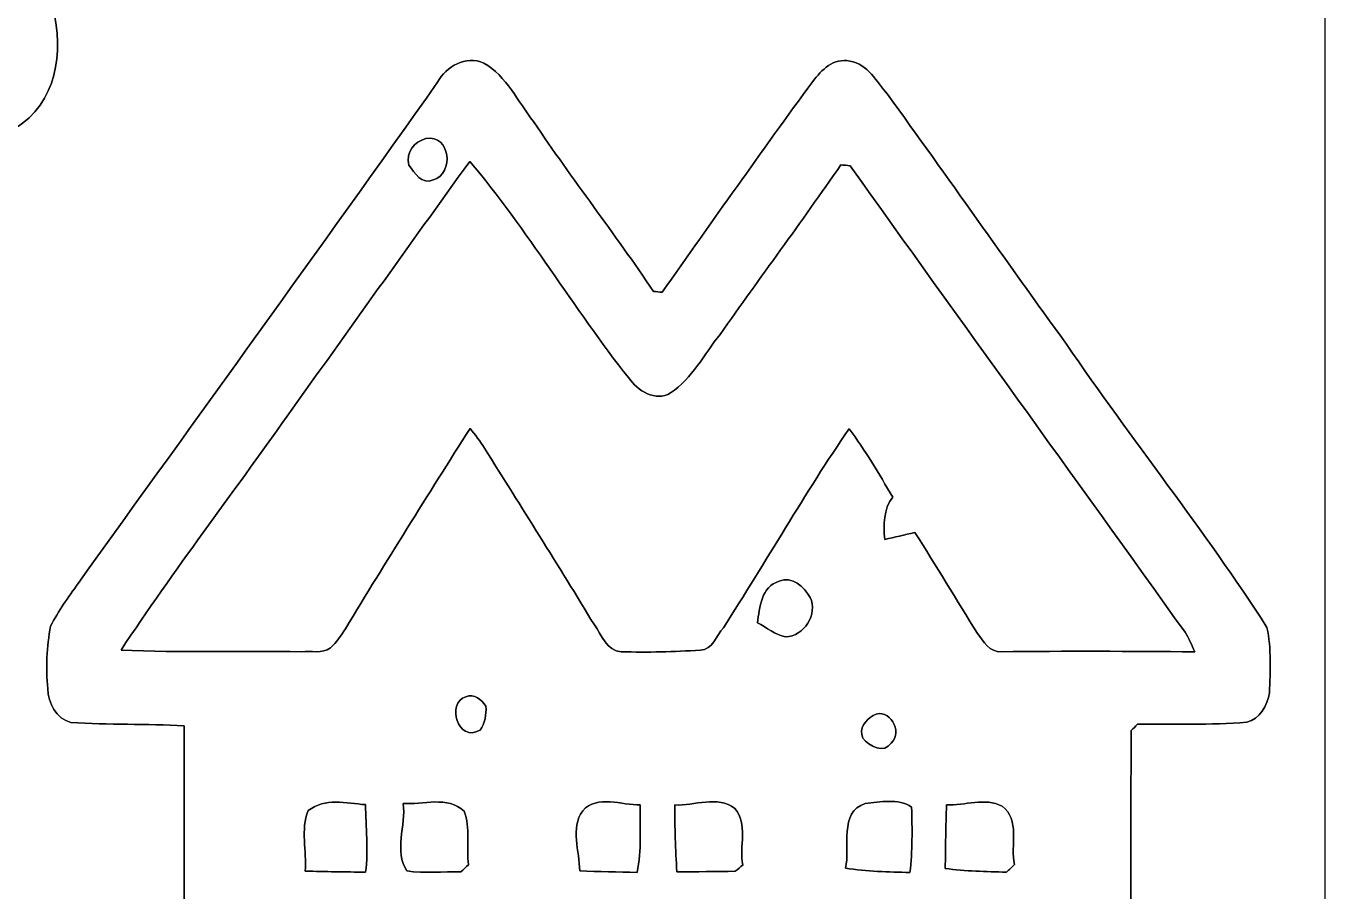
# Model space of a CAD drawing. Header units: centimetres. Extents: x -16.8 to 16.8, y -16.7 to 16.7.
# Drawn here: x 1.91 to 16.77, y -5.46 to 4.43 of the extents above; entities that cross this region are included whole.
import ezdxf

# ---------------------------------------------------------------- set-up
doc = ezdxf.new("R2010")
doc.units = ezdxf.units.CM
doc.header["$MEASUREMENT"] = 0
doc.layers.add('Layer 1', color=7, linetype='Continuous')

msp = doc.modelspace()

# ---------------------------------------------------------------- linework, layer by layer
at = {"layer": 'Layer 1', "color": 7}
for points, knots in [([(-16.77458, 16.66875), (-16.77458, 16.66875), (16.77458, 16.66875), (16.77458, 16.66875), (16.77458, 16.66875), (16.77458, 16.66875), (16.77458, -16.66875), (16.77458, -16.66875), (16.77458, -16.66875), (16.77458, -16.66875), (-16.77458, -16.66875), (-16.77458, -16.66875), (-16.77458, -16.66875), (-16.77458, -16.66875), (-16.77458, 16.66875), (-16.77458, 16.66875), (-16.77458, 16.66875), (-16.77458, 16.66875), (-16.77458, 16.66875), (-16.77458, 16.66875)], [0, 0, 0, 0, 0.16666667, 0.16666667, 0.16666667, 0.16666667, 0.33333333, 0.33333333, 0.33333333, 0.33333333, 0.5, 0.5, 0.5, 0.5, 0.66666667, 0.66666667, 0.66666667, 0.66666667, 1, 1, 1, 1]), ([(-11.81276, 12.37686), (-12.16907, 12.31724), (-12.47775, 12.03572), (-12.56348, 11.68294), (-12.56348, 11.68294), (-12.66261, 11.25714), (-12.54936, 10.81934), (-12.57335, 10.3886), (-12.57335, 10.3886), (-12.63403, 10.29088), (-12.47669, 10.04217), (-12.64214, 10.00654), (-12.64214, 10.00654), (-12.8203, 9.96668), (-13.0048, 9.96386), (-13.18366, 9.92822), (-13.18366, 9.92822), (-13.39286, 9.69469), (-13.52762, 9.40788), (-13.69519, 9.14506), (-13.69519, 9.14506), (-14.55808, 7.7343), (-15.40933, 6.31578), (-16.25459, 4.89409), (-16.25459, 4.89409), (-16.41193, 4.63762), (-16.35972, 4.32223), (-16.34384, 4.03931), (-16.34384, 4.03931), (-16.35019, 3.72921), (-16.1477, 3.45722), (-15.90816, 3.28119), (-15.90816, 3.28119), (-15.62276, 3.1115), (-15.27951, 3.13055), (-14.96131, 3.10762), (-14.96131, 3.10762), (-14.93203, 2.80776), (-14.94296, 2.50578), (-14.93908, 2.20486), (-14.93908, 2.20486), (-14.94402, -1.90853), (-14.93449, -6.02192), (-14.94367, -10.13495), (-14.94367, -10.13495), (-15.1705, -10.25807), (-15.43403, -10.44893), (-15.3984, -10.74208), (-15.3984, -10.74208), (-15.43509, -11.12449), (-15.04456, -11.37849), (-14.69425, -11.33898), (-14.69425, -11.33898), (-9.69645, -11.3478), (-4.69794, -11.33546), (0.30021, -11.34498), (0.30021, -11.34498), (0.54469, -11.33228), (0.80327, -11.36121), (1.03576, -11.26737), (1.03576, -11.26737), (1.33562, -11.09945), (1.40899, -10.66553), (1.21356, -10.39354), (1.21356, -10.39354), (1.12324, -10.26195), (0.96732, -10.20516), (0.83114, -10.13531), (0.83114, -10.13531), (0.82479, -5.73123), (0.83361, -1.3275), (0.82656, 3.07657), (0.82656, 3.07657), (1.20368, 3.16018), (1.64112, 3.09033), (1.94345, 3.38349), (1.94345, 3.38349), (2.33045, 3.74086), (2.32798, 4.35116), (2.1657, 4.81436), (2.1657, 4.81436), (1.70356, 5.57989), (1.13347, 6.2738), (0.62089, 7.00546), (0.62089, 7.00546), (-0.13264, 7.98865), (-0.85019, 8.99901), (-1.60761, 9.97902), (-1.60761, 9.97902), (-2.36961, 9.97162), (-3.13161, 9.96068), (-3.89361, 9.9628), (-3.89361, 9.9628), (-3.96981, 10.34838), (-3.85022, 10.78159), (-4.07776, 11.12626), (-4.07776, 11.12626), (-4.26932, 11.39472), (-4.63903, 11.51114), (-4.95053, 11.40566), (-4.95053, 11.40566), (-5.13221, 11.34498), (-5.25145, 11.18799), (-5.38163, 11.05711), (-5.38163, 11.05711), (-5.56754, 11.22504), (-5.75028, 11.42294), (-6.01839, 11.44552), (-6.01839, 11.44552), (-6.32389, 11.48821), (-6.57296, 11.27901), (-6.78039, 11.08569), (-6.78039, 11.08569), (-6.87105, 11.17812), (-6.9596, 11.27407), (-7.06402, 11.35098), (-7.06402, 11.35098), (-7.43761, 11.56935), (-7.97137, 11.39543), (-8.13858, 10.99502), (-8.13858, 10.99502), (-8.26347, 10.68493), (-8.17915, 10.33709), (-8.20349, 10.01289), (-8.20349, 10.01289), (-8.66528, 9.91447), (-9.14576, 9.97232), (-9.61284, 9.99702), (-9.61284, 9.99702), (-9.61743, 10.51101), (-9.59026, 11.02677), (-9.6326, 11.53971), (-9.6326, 11.53971), (-9.67211, 11.94541), (-9.9949, 12.32076), (-10.40377, 12.38179), (-10.40377, 12.38179), (-10.87226, 12.41848), (-11.34498, 12.41919), (-11.81276, 12.37686), (-11.81276, 12.37686), (-11.81276, 12.37686), (-11.81276, 12.37686), (-11.81276, 12.37686)], [0, 0, 0, 0, 0.02702703, 0.02702703, 0.02702703, 0.02702703, 0.05405405, 0.05405405, 0.05405405, 0.05405405, 0.08108108, 0.08108108, 0.08108108, 0.08108108, 0.10810811, 0.10810811, 0.10810811, 0.10810811, 0.13513514, 0.13513514, 0.13513514, 0.13513514, 0.16216216, 0.16216216, 0.16216216, 0.16216216, 0.18918919, 0.18918919, 0.18918919, 0.18918919, 0.21621622, 0.21621622, 0.21621622, 0.21621622, 0.24324324, 0.24324324, 0.24324324, 0.24324324, 0.27027027, 0.27027027, 0.27027027, 0.27027027, 0.2972973, 0.2972973, 0.2972973, 0.2972973, 0.32432432, 0.32432432, 0.32432432, 0.32432432, 0.35135135, 0.35135135, 0.35135135, 0.35135135, 0.37837838, 0.37837838, 0.37837838, 0.37837838, 0.40540541, 0.40540541, 0.40540541, 0.40540541, 0.43243243, 0.43243243, 0.43243243, 0.43243243, 0.45945946, 0.45945946, 0.45945946, 0.45945946, 0.48648649, 0.48648649, 0.48648649, 0.48648649, 0.51351351, 0.51351351, 0.51351351, 0.51351351, 0.54054054, 0.54054054, 0.54054054, 0.54054054, 0.56756757, 0.56756757, 0.56756757, 0.56756757, 0.59459459, 0.59459459, 0.59459459, 0.59459459, 0.62162162, 0.62162162, 0.62162162, 0.62162162, 0.64864865, 0.64864865, 0.64864865, 0.64864865, 0.67567568, 0.67567568, 0.67567568, 0.67567568, 0.7027027, 0.7027027, 0.7027027, 0.7027027, 0.72972973, 0.72972973, 0.72972973, 0.72972973, 0.75675676, 0.75675676, 0.75675676, 0.75675676, 0.78378378, 0.78378378, 0.78378378, 0.78378378, 0.81081081, 0.81081081, 0.81081081, 0.81081081, 0.83783784, 0.83783784, 0.83783784, 0.83783784, 0.86486486, 0.86486486, 0.86486486, 0.86486486, 0.89189189, 0.89189189, 0.89189189, 0.89189189, 0.91891892, 0.91891892, 0.91891892, 0.91891892, 0.94594595, 0.94594595, 0.94594595, 0.94594595, 1, 1, 1, 1]), ([(6.61776, 3.7906), (5.26027, 1.87008), (3.87632, -0.0314), (2.50507, -1.94169), (2.50507, -1.94169), (2.39254, -2.09903), (2.27824, -2.25601), (2.19075, -2.42923), (2.19075, -2.42923), (2.14701, -2.66418), (2.1336, -2.90759), (2.15794, -3.14572), (2.15794, -3.14572), (2.16147, -3.30623), (2.25601, -3.49074), (2.42182, -3.53166), (2.42182, -3.53166), (2.85397, -3.56094), (3.28789, -3.54295), (3.72075, -3.57082), (3.72075, -3.57082), (3.71651, -6.15915), (3.73451, -8.74818), (3.71299, -11.33651), (3.71299, -11.33651), (3.51755, -11.47057), (3.23709, -11.42153), (3.0547, -11.59087), (3.0547, -11.59087), (2.57104, -11.95458), (2.65359, -12.80195), (3.19123, -13.07218), (3.19123, -13.07218), (3.41348, -13.20906), (3.68512, -13.16249), (3.93312, -13.17943), (3.93312, -13.17943), (7.40234, -13.17413), (10.87155, -13.17449), (14.34077, -13.17943), (14.34077, -13.17943), (14.62264, -13.16708), (14.93767, -13.20976), (15.17897, -13.02667), (15.17897, -13.02667), (15.67039, -12.70459), (15.68626, -11.87979), (15.18461, -11.55806), (15.18461, -11.55806), (15.00858, -11.42859), (14.78597, -11.40566), (14.57819, -11.3732), (14.57819, -11.3732), (14.56725, -10.96292), (14.54538, -10.55264), (14.55102, -10.14236), (14.55102, -10.14236), (14.55632, -7.9696), (14.54503, -5.79684), (14.55702, -3.62444), (14.55702, -3.62444), (14.58066, -3.59904), (14.60465, -3.57399), (14.62899, -3.5493), (14.62899, -3.5493), (15.04527, -3.54436), (15.46331, -3.56447), (15.87923, -3.52707), (15.87923, -3.52707), (16.02493, -3.49109), (16.11947, -3.33587), (16.13888, -3.19299), (16.13888, -3.19299), (16.14876, -2.94393), (16.16216, -2.68711), (16.10995, -2.44299), (16.10995, -2.44299), (15.39381, -1.32997), (14.56161, -0.29598), (13.81478, 0.79657), (13.81478, 0.79657), (13.12545, 1.74378), (12.45729, 2.70651), (11.76726, 3.65301), (11.76726, 3.65301), (11.64731, 3.79589), (11.53936, 4.0005), (11.33792, 4.03366), (11.33792, 4.03366), (11.15131, 4.07247), (11.01231, 3.93171), (10.91177, 3.79977), (10.91177, 3.79977), (10.32722, 3.0039), (9.7603, 2.19569), (9.19057, 1.38924), (9.19057, 1.38924), (9.16517, 1.39171), (9.11472, 1.39629), (9.08967, 1.39841), (9.08967, 1.39841), (8.64729, 2.05705), (8.15904, 2.68323), (7.71596, 3.34151), (7.71596, 3.34151), (7.5378, 3.57117), (7.40974, 3.86115), (7.14834, 4.01038), (7.14834, 4.01038), (6.94231, 4.10104), (6.71583, 3.97475), (6.61776, 3.7906)], [0, 0, 0, 0, 0.03448276, 0.03448276, 0.03448276, 0.03448276, 0.06896552, 0.06896552, 0.06896552, 0.06896552, 0.10344828, 0.10344828, 0.10344828, 0.10344828, 0.13793103, 0.13793103, 0.13793103, 0.13793103, 0.17241379, 0.17241379, 0.17241379, 0.17241379, 0.20689655, 0.20689655, 0.20689655, 0.20689655, 0.24137931, 0.24137931, 0.24137931, 0.24137931, 0.27586207, 0.27586207, 0.27586207, 0.27586207, 0.31034483, 0.31034483, 0.31034483, 0.31034483, 0.34482759, 0.34482759, 0.34482759, 0.34482759, 0.37931034, 0.37931034, 0.37931034, 0.37931034, 0.4137931, 0.4137931, 0.4137931, 0.4137931, 0.44827586, 0.44827586, 0.44827586, 0.44827586, 0.48275862, 0.48275862, 0.48275862, 0.48275862, 0.51724138, 0.51724138, 0.51724138, 0.51724138, 0.55172414, 0.55172414, 0.55172414, 0.55172414, 0.5862069, 0.5862069, 0.5862069, 0.5862069, 0.62068966, 0.62068966, 0.62068966, 0.62068966, 0.65517241, 0.65517241, 0.65517241, 0.65517241, 0.68965517, 0.68965517, 0.68965517, 0.68965517, 0.72413793, 0.72413793, 0.72413793, 0.72413793, 0.75862069, 0.75862069, 0.75862069, 0.75862069, 0.79310345, 0.79310345, 0.79310345, 0.79310345, 0.82758621, 0.82758621, 0.82758621, 0.82758621, 0.86206897, 0.86206897, 0.86206897, 0.86206897, 0.89655172, 0.89655172, 0.89655172, 0.89655172, 0.93103448, 0.93103448, 0.93103448, 0.93103448, 1, 1, 1, 1]), ([(6.48547, 3.14607), (6.76592, 3.20358), (6.81426, 2.7432), (6.56837, 2.67406), (6.56837, 2.67406), (6.43749, 2.61303), (6.35706, 2.75519), (6.29144, 2.84409), (6.29144, 2.84409), (6.25369, 2.98768), (6.35317, 3.11679), (6.48547, 3.14607)], [0, 0, 0, 0, 0.25, 0.25, 0.25, 0.25, 0.5, 0.5, 0.5, 0.5, 1, 1, 1, 1]), ([(6.98747, 2.88643), (7.64752, 2.10185), (8.16998, 1.21214), (8.80604, 0.40887), (8.80604, 0.40887), (8.90658, 0.26635), (9.11472, 0.12982), (9.28582, 0.23813), (9.28582, 0.23813), (9.53276, 0.40499), (9.6707, 0.68051), (9.85202, 0.90805), (9.85202, 0.90805), (10.30922, 1.55575), (10.78265, 2.19181), (11.23209, 2.8448), (11.23209, 2.8448), (11.25926, 2.84304), (11.31288, 2.83916), (11.33969, 2.83704), (11.33969, 2.83704), (12.61039, 1.05304), (13.90015, -0.7172), (15.17332, -2.49943), (15.17332, -2.49943), (15.21848, -2.56893), (15.25058, -2.64619), (15.28304, -2.72274), (15.28304, -2.72274), (14.54467, -2.71709), (13.80596, -2.71286), (13.06759, -2.72239), (13.06759, -2.72239), (12.93671, -2.73015), (12.86651, -2.6035), (12.79807, -2.51284), (12.79807, -2.51284), (12.55571, -2.12937), (12.32676, -1.73743), (12.07876, -1.35714), (12.07876, -1.35714), (11.96587, -1.38606), (11.84769, -1.41182), (11.73551, -1.43863), (11.73551, -1.43863), (11.71998, -1.27), (11.72034, -1.09502), (11.82687, -0.95356), (11.82687, -0.95356), (11.66989, -0.68721), (11.51467, -0.41839), (11.32805, -0.1711), (11.32805, -0.1711), (10.82005, -0.91193), (10.37661, -1.69404), (9.88977, -2.44828), (9.88977, -2.44828), (9.81004, -2.53541), (9.76736, -2.70193), (9.62589, -2.70369), (9.62589, -2.70369), (9.32462, -2.72274), (9.02194, -2.73121), (8.72067, -2.72168), (8.72067, -2.72168), (8.55486, -2.71357), (8.49665, -2.52624), (8.41304, -2.41582), (8.41304, -2.41582), (8.00312, -1.73602), (7.5759, -1.06715), (7.15645, -0.39335), (7.15645, -0.39335), (7.10565, -0.31503), (7.04956, -0.24024), (6.991, -0.16792), (6.991, -0.16792), (6.50946, -0.92745), (6.03074, -1.6891), (5.56401, -2.45816), (5.56401, -2.45816), (5.51427, -2.53612), (5.46241, -2.61514), (5.39256, -2.67653), (5.39256, -2.67653), (5.30154, -2.75202), (5.16502, -2.70545), (5.06271, -2.72239), (5.06271, -2.72239), (4.37374, -2.70757), (3.68406, -2.73579), (2.99614, -2.70228), (2.99614, -2.70228), (3.60151, -1.79141), (4.26544, -0.9204), (4.89761, -0.02822), (4.89761, -0.02822), (5.59223, 0.94509), (6.28791, 1.91699), (6.98747, 2.88643)], [0, 0, 0, 0, 0.03846154, 0.03846154, 0.03846154, 0.03846154, 0.07692308, 0.07692308, 0.07692308, 0.07692308, 0.11538462, 0.11538462, 0.11538462, 0.11538462, 0.15384615, 0.15384615, 0.15384615, 0.15384615, 0.19230769, 0.19230769, 0.19230769, 0.19230769, 0.23076923, 0.23076923, 0.23076923, 0.23076923, 0.26923077, 0.26923077, 0.26923077, 0.26923077, 0.30769231, 0.30769231, 0.30769231, 0.30769231, 0.34615385, 0.34615385, 0.34615385, 0.34615385, 0.38461538, 0.38461538, 0.38461538, 0.38461538, 0.42307692, 0.42307692, 0.42307692, 0.42307692, 0.46153846, 0.46153846, 0.46153846, 0.46153846, 0.5, 0.5, 0.5, 0.5, 0.53846154, 0.53846154, 0.53846154, 0.53846154, 0.57692308, 0.57692308, 0.57692308, 0.57692308, 0.61538462, 0.61538462, 0.61538462, 0.61538462, 0.65384615, 0.65384615, 0.65384615, 0.65384615, 0.69230769, 0.69230769, 0.69230769, 0.69230769, 0.73076923, 0.73076923, 0.73076923, 0.73076923, 0.76923077, 0.76923077, 0.76923077, 0.76923077, 0.80769231, 0.80769231, 0.80769231, 0.80769231, 0.84615385, 0.84615385, 0.84615385, 0.84615385, 0.88461538, 0.88461538, 0.88461538, 0.88461538, 0.92307692, 0.92307692, 0.92307692, 0.92307692, 1, 1, 1, 1]), ([(10.5283, -1.91629), (10.67611, -1.84926), (10.8144, -1.98014), (10.88214, -2.10114), (10.88214, -2.10114), (10.97633, -2.29094), (10.80982, -2.54706), (10.60203, -2.5527), (10.60203, -2.5527), (10.48244, -2.52836), (10.38542, -2.44299), (10.27818, -2.39113), (10.27818, -2.39113), (10.30852, -2.22074), (10.32157, -1.97026), (10.5283, -1.91629)], [0, 0, 0, 0, 0.2, 0.2, 0.2, 0.2, 0.4, 0.4, 0.4, 0.4, 0.6, 0.6, 0.6, 0.6, 1, 1, 1, 1]), ([(6.94302, -3.23674), (7.03686, -3.19723), (7.12329, -3.27272), (7.17268, -3.34574), (7.17268, -3.34574), (7.17867, -3.43923), (7.16139, -3.54118), (7.1053, -3.61879), (7.1053, -3.61879), (6.84601, -3.76626), (6.71759, -3.30659), (6.94302, -3.23674)], [0, 0, 0, 0, 0.25, 0.25, 0.25, 0.25, 0.5, 0.5, 0.5, 0.5, 1, 1, 1, 1]), ([(11.6018, -3.45052), (11.79195, -3.35033), (11.94894, -3.63855), (11.811, -3.76696), (11.811, -3.76696), (11.72986, -3.88973), (11.55771, -3.80259), (11.48644, -3.71193), (11.48644, -3.71193), (11.43776, -3.59657), (11.51714, -3.50414), (11.6018, -3.45052)], [0, 0, 0, 0, 0.25, 0.25, 0.25, 0.25, 0.5, 0.5, 0.5, 0.5, 1, 1, 1, 1]), ([(5.13927, -4.53954), (5.33012, -4.3875), (5.57389, -4.45488), (5.79367, -4.47075), (5.79367, -4.47075), (5.79684, -4.72757), (5.8293, -4.98722), (5.79579, -5.24369), (5.79579, -5.24369), (5.56436, -5.2391), (5.334, -5.2384), (5.10364, -5.23028), (5.10364, -5.23028), (5.12233, -5.00345), (5.0479, -4.75509), (5.13927, -4.53954)], [0, 0, 0, 0, 0.2, 0.2, 0.2, 0.2, 0.4, 0.4, 0.4, 0.4, 0.6, 0.6, 0.6, 0.6, 1, 1, 1, 1]), ([(6.22653, -4.45699), (6.44666, -4.47322), (6.73735, -4.36739), (6.9215, -4.54378), (6.9215, -4.54378), (6.99735, -4.73639), (6.94725, -4.95759), (6.9723, -5.15973), (6.9723, -5.15973), (6.94302, -5.18619), (6.91444, -5.21264), (6.88587, -5.23946), (6.88587, -5.23946), (6.67985, -5.23381), (6.47206, -5.2578), (6.26816, -5.22923), (6.26816, -5.22923), (6.11576, -5.00768), (6.25934, -4.70535), (6.22653, -4.45699)], [0, 0, 0, 0, 0.16666667, 0.16666667, 0.16666667, 0.16666667, 0.33333333, 0.33333333, 0.33333333, 0.33333333, 0.5, 0.5, 0.5, 0.5, 0.66666667, 0.66666667, 0.66666667, 0.66666667, 1, 1, 1, 1]), ([(8.27969, -4.5399), (8.44691, -4.35575), (8.73054, -4.47957), (8.93798, -4.47111), (8.93798, -4.47111), (8.93163, -4.72863), (8.95597, -4.99181), (8.90199, -5.24616), (8.90199, -5.24616), (8.68292, -5.24051), (8.4649, -5.23699), (8.24689, -5.22923), (8.24689, -5.22923), (8.2423, -5.00486), (8.13541, -4.74098), (8.27969, -4.5399)], [0, 0, 0, 0, 0.2, 0.2, 0.2, 0.2, 0.4, 0.4, 0.4, 0.4, 0.6, 0.6, 0.6, 0.6, 1, 1, 1, 1]), ([(9.33556, -4.47428), (9.55357, -4.48698), (9.82662, -4.35928), (10.02101, -4.51414), (10.02101, -4.51414), (10.17482, -4.68559), (10.06792, -4.95476), (10.11273, -5.16114), (10.11273, -5.16114), (10.08345, -5.18478), (10.05487, -5.20876), (10.0263, -5.23275), (10.0263, -5.23275), (9.80264, -5.23522), (9.58039, -5.2384), (9.35743, -5.2391), (9.35743, -5.2391), (9.34191, -4.98404), (9.33132, -4.72934), (9.33556, -4.47428)], [0, 0, 0, 0, 0.16666667, 0.16666667, 0.16666667, 0.16666667, 0.33333333, 0.33333333, 0.33333333, 0.33333333, 0.5, 0.5, 0.5, 0.5, 0.66666667, 0.66666667, 0.66666667, 0.66666667, 1, 1, 1, 1]), ([(11.5129, -4.45735), (11.68118, -4.44394), (11.89249, -4.39103), (12.04277, -4.50109), (12.04277, -4.50109), (12.0523, -4.74945), (12.05336, -5.00062), (12.02478, -5.24863), (12.02478, -5.24863), (11.77854, -5.23593), (11.53089, -5.23946), (11.28783, -5.19642), (11.28783, -5.19642), (11.34181, -4.96641), (11.2081, -4.5526), (11.5129, -4.45735)], [0, 0, 0, 0, 0.2, 0.2, 0.2, 0.2, 0.4, 0.4, 0.4, 0.4, 0.6, 0.6, 0.6, 0.6, 1, 1, 1, 1]), ([(12.44388, -4.47357), (12.64955, -4.48098), (12.88521, -4.38538), (13.07924, -4.4891), (13.07924, -4.4891), (13.28808, -4.63656), (13.17237, -4.94383), (13.21964, -5.15585), (13.21964, -5.15585), (13.18895, -5.18513), (13.15861, -5.21441), (13.12898, -5.24404), (13.12898, -5.24404), (12.89473, -5.23381), (12.66014, -5.23522), (12.42871, -5.19959), (12.42871, -5.19959), (12.43224, -4.95688), (12.43365, -4.71558), (12.44388, -4.47357)], [0, 0, 0, 0, 0.16666667, 0.16666667, 0.16666667, 0.16666667, 0.33333333, 0.33333333, 0.33333333, 0.33333333, 0.5, 0.5, 0.5, 0.5, 0.66666667, 0.66666667, 0.66666667, 0.66666667, 1, 1, 1, 1])]:
    msp.add_open_spline(points, degree=3, knots=knots, dxfattribs=at)
at = {"layer": 'Layer 1', "color": 251}
for points, knots in [([(-11.81276, 12.37686), (-11.34498, 12.41919), (-10.87226, 12.41848), (-10.40377, 12.38179), (-10.40377, 12.38179), (-9.9949, 12.32076), (-9.67211, 11.94541), (-9.6326, 11.53971), (-9.6326, 11.53971), (-9.59026, 11.02677), (-9.61743, 10.51101), (-9.61284, 9.99702), (-9.61284, 9.99702), (-9.14576, 9.97232), (-8.66528, 9.91447), (-8.20349, 10.01289), (-8.20349, 10.01289), (-8.17915, 10.33709), (-8.26347, 10.68493), (-8.13858, 10.99502), (-8.13858, 10.99502), (-7.97137, 11.39543), (-7.43761, 11.56935), (-7.06402, 11.35098), (-7.06402, 11.35098), (-6.9596, 11.27407), (-6.87105, 11.17812), (-6.78039, 11.08569), (-6.78039, 11.08569), (-6.57296, 11.27901), (-6.32389, 11.48821), (-6.01839, 11.44552), (-6.01839, 11.44552), (-5.75028, 11.42294), (-5.56754, 11.22504), (-5.38163, 11.05711), (-5.38163, 11.05711), (-5.25145, 11.18799), (-5.13221, 11.34498), (-4.95053, 11.40566), (-4.95053, 11.40566), (-4.63903, 11.51114), (-4.26932, 11.39472), (-4.07776, 11.12626), (-4.07776, 11.12626), (-3.85022, 10.78159), (-3.96981, 10.34838), (-3.89361, 9.9628), (-3.89361, 9.9628), (-3.13161, 9.96068), (-2.36961, 9.97162), (-1.60761, 9.97902), (-1.60761, 9.97902), (-0.85019, 8.99901), (-0.13264, 7.98865), (0.62089, 7.00546), (0.62089, 7.00546), (1.13347, 6.2738), (1.70356, 5.57989), (2.1657, 4.81436), (2.1657, 4.81436), (2.32798, 4.35116), (2.33045, 3.74086), (1.94345, 3.38349), (1.94345, 3.38349), (1.64112, 3.09033), (1.20368, 3.16018), (0.82656, 3.07657), (0.82656, 3.07657), (0.83361, -1.3275), (0.82479, -5.73123), (0.83114, -10.13531), (0.83114, -10.13531), (0.96732, -10.20516), (1.12324, -10.26195), (1.21356, -10.39354), (1.21356, -10.39354), (1.40899, -10.66553), (1.33562, -11.09945), (1.03576, -11.26737), (1.03576, -11.26737), (0.80327, -11.36121), (0.54469, -11.33228), (0.30021, -11.34498), (0.30021, -11.34498), (-4.69794, -11.33546), (-9.69645, -11.3478), (-14.69425, -11.33898), (-14.69425, -11.33898), (-15.04456, -11.37849), (-15.43509, -11.12449), (-15.3984, -10.74208), (-15.3984, -10.74208), (-15.43403, -10.44893), (-15.1705, -10.25807), (-14.94367, -10.13495), (-14.94367, -10.13495), (-14.93449, -6.02192), (-14.94402, -1.90853), (-14.93908, 2.20486), (-14.93908, 2.20486), (-14.94296, 2.50578), (-14.93203, 2.80776), (-14.96131, 3.10762), (-14.96131, 3.10762), (-15.27951, 3.13055), (-15.62276, 3.1115), (-15.90816, 3.28119), (-15.90816, 3.28119), (-16.1477, 3.45722), (-16.35019, 3.72921), (-16.34384, 4.03931), (-16.34384, 4.03931), (-16.35972, 4.32223), (-16.41193, 4.63762), (-16.25459, 4.89409), (-16.25459, 4.89409), (-15.40933, 6.31578), (-14.55808, 7.7343), (-13.69519, 9.14506), (-13.69519, 9.14506), (-13.52762, 9.40788), (-13.39286, 9.69469), (-13.18366, 9.92822), (-13.18366, 9.92822), (-13.0048, 9.96386), (-12.8203, 9.96668), (-12.64214, 10.00654), (-12.64214, 10.00654), (-12.47669, 10.04217), (-12.63403, 10.29088), (-12.57335, 10.3886), (-12.57335, 10.3886), (-12.54936, 10.81934), (-12.66261, 11.25714), (-12.56348, 11.68294), (-12.56348, 11.68294), (-12.47775, 12.03572), (-12.16907, 12.31724), (-11.81276, 12.37686), (-11.81276, 12.37686), (-11.81276, 12.37686), (-11.81276, 12.37686), (-11.81276, 12.37686)], [0, 0, 0, 0, 0.02702703, 0.02702703, 0.02702703, 0.02702703, 0.05405405, 0.05405405, 0.05405405, 0.05405405, 0.08108108, 0.08108108, 0.08108108, 0.08108108, 0.10810811, 0.10810811, 0.10810811, 0.10810811, 0.13513514, 0.13513514, 0.13513514, 0.13513514, 0.16216216, 0.16216216, 0.16216216, 0.16216216, 0.18918919, 0.18918919, 0.18918919, 0.18918919, 0.21621622, 0.21621622, 0.21621622, 0.21621622, 0.24324324, 0.24324324, 0.24324324, 0.24324324, 0.27027027, 0.27027027, 0.27027027, 0.27027027, 0.2972973, 0.2972973, 0.2972973, 0.2972973, 0.32432432, 0.32432432, 0.32432432, 0.32432432, 0.35135135, 0.35135135, 0.35135135, 0.35135135, 0.37837838, 0.37837838, 0.37837838, 0.37837838, 0.40540541, 0.40540541, 0.40540541, 0.40540541, 0.43243243, 0.43243243, 0.43243243, 0.43243243, 0.45945946, 0.45945946, 0.45945946, 0.45945946, 0.48648649, 0.48648649, 0.48648649, 0.48648649, 0.51351351, 0.51351351, 0.51351351, 0.51351351, 0.54054054, 0.54054054, 0.54054054, 0.54054054, 0.56756757, 0.56756757, 0.56756757, 0.56756757, 0.59459459, 0.59459459, 0.59459459, 0.59459459, 0.62162162, 0.62162162, 0.62162162, 0.62162162, 0.64864865, 0.64864865, 0.64864865, 0.64864865, 0.67567568, 0.67567568, 0.67567568, 0.67567568, 0.7027027, 0.7027027, 0.7027027, 0.7027027, 0.72972973, 0.72972973, 0.72972973, 0.72972973, 0.75675676, 0.75675676, 0.75675676, 0.75675676, 0.78378378, 0.78378378, 0.78378378, 0.78378378, 0.81081081, 0.81081081, 0.81081081, 0.81081081, 0.83783784, 0.83783784, 0.83783784, 0.83783784, 0.86486486, 0.86486486, 0.86486486, 0.86486486, 0.89189189, 0.89189189, 0.89189189, 0.89189189, 0.91891892, 0.91891892, 0.91891892, 0.91891892, 0.94594595, 0.94594595, 0.94594595, 0.94594595, 1, 1, 1, 1]), ([(6.61776, 3.7906), (6.71583, 3.97475), (6.94231, 4.10104), (7.14834, 4.01038), (7.14834, 4.01038), (7.40974, 3.86115), (7.5378, 3.57117), (7.71596, 3.34151), (7.71596, 3.34151), (8.15904, 2.68323), (8.64729, 2.05705), (9.08967, 1.39841), (9.08967, 1.39841), (9.11472, 1.39629), (9.16517, 1.39171), (9.19057, 1.38924), (9.19057, 1.38924), (9.7603, 2.19569), (10.32722, 3.0039), (10.91177, 3.79977), (10.91177, 3.79977), (11.01231, 3.93171), (11.15131, 4.07247), (11.33792, 4.03366), (11.33792, 4.03366), (11.53936, 4.0005), (11.64731, 3.79589), (11.76726, 3.65301), (11.76726, 3.65301), (12.45729, 2.70651), (13.12545, 1.74378), (13.81478, 0.79657), (13.81478, 0.79657), (14.56161, -0.29598), (15.39381, -1.32997), (16.10995, -2.44299), (16.10995, -2.44299), (16.16216, -2.68711), (16.14876, -2.94393), (16.13888, -3.19299), (16.13888, -3.19299), (16.11947, -3.33587), (16.02493, -3.49109), (15.87923, -3.52707), (15.87923, -3.52707), (15.46331, -3.56447), (15.04527, -3.54436), (14.62899, -3.5493), (14.62899, -3.5493), (14.60465, -3.57399), (14.58066, -3.59904), (14.55702, -3.62444), (14.55702, -3.62444), (14.54503, -5.79684), (14.55632, -7.9696), (14.55102, -10.14236), (14.55102, -10.14236), (14.54538, -10.55264), (14.56725, -10.96292), (14.57819, -11.3732), (14.57819, -11.3732), (14.78597, -11.40566), (15.00858, -11.42859), (15.18461, -11.55806), (15.18461, -11.55806), (15.68626, -11.87979), (15.67039, -12.70459), (15.17897, -13.02667), (15.17897, -13.02667), (14.93767, -13.20976), (14.62264, -13.16708), (14.34077, -13.17943), (14.34077, -13.17943), (10.87155, -13.17449), (7.40234, -13.17413), (3.93312, -13.17943), (3.93312, -13.17943), (3.68512, -13.16249), (3.41348, -13.20906), (3.19123, -13.07218), (3.19123, -13.07218), (2.65359, -12.80195), (2.57104, -11.95458), (3.0547, -11.59087), (3.0547, -11.59087), (3.23709, -11.42153), (3.51755, -11.47057), (3.71299, -11.33651), (3.71299, -11.33651), (3.73451, -8.74818), (3.71651, -6.15915), (3.72075, -3.57082), (3.72075, -3.57082), (3.28789, -3.54295), (2.85397, -3.56094), (2.42182, -3.53166), (2.42182, -3.53166), (2.25601, -3.49074), (2.16147, -3.30623), (2.15794, -3.14572), (2.15794, -3.14572), (2.1336, -2.90759), (2.14701, -2.66418), (2.19075, -2.42923), (2.19075, -2.42923), (2.27824, -2.25601), (2.39254, -2.09903), (2.50507, -1.94169), (2.50507, -1.94169), (3.87632, -0.0314), (5.26027, 1.87008), (6.61776, 3.7906), (6.61776, 3.7906), (6.61776, 3.7906), (6.61776, 3.7906), (6.61776, 3.7906)], [0, 0, 0, 0, 0.03333333, 0.03333333, 0.03333333, 0.03333333, 0.06666667, 0.06666667, 0.06666667, 0.06666667, 0.1, 0.1, 0.1, 0.1, 0.13333333, 0.13333333, 0.13333333, 0.13333333, 0.16666667, 0.16666667, 0.16666667, 0.16666667, 0.2, 0.2, 0.2, 0.2, 0.23333333, 0.23333333, 0.23333333, 0.23333333, 0.26666667, 0.26666667, 0.26666667, 0.26666667, 0.3, 0.3, 0.3, 0.3, 0.33333333, 0.33333333, 0.33333333, 0.33333333, 0.36666667, 0.36666667, 0.36666667, 0.36666667, 0.4, 0.4, 0.4, 0.4, 0.43333333, 0.43333333, 0.43333333, 0.43333333, 0.46666667, 0.46666667, 0.46666667, 0.46666667, 0.5, 0.5, 0.5, 0.5, 0.53333333, 0.53333333, 0.53333333, 0.53333333, 0.56666667, 0.56666667, 0.56666667, 0.56666667, 0.6, 0.6, 0.6, 0.6, 0.63333333, 0.63333333, 0.63333333, 0.63333333, 0.66666667, 0.66666667, 0.66666667, 0.66666667, 0.7, 0.7, 0.7, 0.7, 0.73333333, 0.73333333, 0.73333333, 0.73333333, 0.76666667, 0.76666667, 0.76666667, 0.76666667, 0.8, 0.8, 0.8, 0.8, 0.83333333, 0.83333333, 0.83333333, 0.83333333, 0.86666667, 0.86666667, 0.86666667, 0.86666667, 0.9, 0.9, 0.9, 0.9, 0.93333333, 0.93333333, 0.93333333, 0.93333333, 1, 1, 1, 1]), ([(6.48547, 3.14607), (6.35317, 3.11679), (6.25369, 2.98768), (6.29144, 2.84409), (6.29144, 2.84409), (6.35706, 2.75519), (6.43749, 2.61303), (6.56837, 2.67406), (6.56837, 2.67406), (6.81426, 2.7432), (6.76592, 3.20358), (6.48547, 3.14607), (6.48547, 3.14607), (6.48547, 3.14607), (6.48547, 3.14607), (6.48547, 3.14607)], [0, 0, 0, 0, 0.2, 0.2, 0.2, 0.2, 0.4, 0.4, 0.4, 0.4, 0.6, 0.6, 0.6, 0.6, 1, 1, 1, 1]), ([(6.98747, 2.88643), (6.28791, 1.91699), (5.59223, 0.94509), (4.89761, -0.02822), (4.89761, -0.02822), (4.26544, -0.9204), (3.60151, -1.79141), (2.99614, -2.70228), (2.99614, -2.70228), (3.68406, -2.73579), (4.37374, -2.70757), (5.06271, -2.72239), (5.06271, -2.72239), (5.16502, -2.70545), (5.30154, -2.75202), (5.39256, -2.67653), (5.39256, -2.67653), (5.46241, -2.61514), (5.51427, -2.53612), (5.56401, -2.45816), (5.56401, -2.45816), (6.03074, -1.6891), (6.50946, -0.92745), (6.991, -0.16792), (6.991, -0.16792), (7.04956, -0.24024), (7.10565, -0.31503), (7.15645, -0.39335), (7.15645, -0.39335), (7.5759, -1.06715), (8.00312, -1.73602), (8.41304, -2.41582), (8.41304, -2.41582), (8.49665, -2.52624), (8.55486, -2.71357), (8.72067, -2.72168), (8.72067, -2.72168), (9.02194, -2.73121), (9.32462, -2.72274), (9.62589, -2.70369), (9.62589, -2.70369), (9.76736, -2.70193), (9.81004, -2.53541), (9.88977, -2.44828), (9.88977, -2.44828), (10.37661, -1.69404), (10.82005, -0.91193), (11.32805, -0.1711), (11.32805, -0.1711), (11.51467, -0.41839), (11.66989, -0.68721), (11.82687, -0.95356), (11.82687, -0.95356), (11.72034, -1.09502), (11.71998, -1.27), (11.73551, -1.43863), (11.73551, -1.43863), (11.84769, -1.41182), (11.96587, -1.38606), (12.07876, -1.35714), (12.07876, -1.35714), (12.32676, -1.73743), (12.55571, -2.12937), (12.79807, -2.51284), (12.79807, -2.51284), (12.86651, -2.6035), (12.93671, -2.73015), (13.06759, -2.72239), (13.06759, -2.72239), (13.80596, -2.71286), (14.54467, -2.71709), (15.28304, -2.72274), (15.28304, -2.72274), (15.25058, -2.64619), (15.21848, -2.56893), (15.17332, -2.49943), (15.17332, -2.49943), (13.90015, -0.7172), (12.61039, 1.05304), (11.33969, 2.83704), (11.33969, 2.83704), (11.31288, 2.83916), (11.25926, 2.84304), (11.23209, 2.8448), (11.23209, 2.8448), (10.78265, 2.19181), (10.30922, 1.55575), (9.85202, 0.90805), (9.85202, 0.90805), (9.6707, 0.68051), (9.53276, 0.40499), (9.28582, 0.23813), (9.28582, 0.23813), (9.11472, 0.12982), (8.90658, 0.26635), (8.80604, 0.40887), (8.80604, 0.40887), (8.16998, 1.21214), (7.64752, 2.10185), (6.98747, 2.88643), (6.98747, 2.88643), (6.98747, 2.88643), (6.98747, 2.88643), (6.98747, 2.88643)], [0, 0, 0, 0, 0.03703704, 0.03703704, 0.03703704, 0.03703704, 0.07407407, 0.07407407, 0.07407407, 0.07407407, 0.11111111, 0.11111111, 0.11111111, 0.11111111, 0.14814815, 0.14814815, 0.14814815, 0.14814815, 0.18518519, 0.18518519, 0.18518519, 0.18518519, 0.22222222, 0.22222222, 0.22222222, 0.22222222, 0.25925926, 0.25925926, 0.25925926, 0.25925926, 0.2962963, 0.2962963, 0.2962963, 0.2962963, 0.33333333, 0.33333333, 0.33333333, 0.33333333, 0.37037037, 0.37037037, 0.37037037, 0.37037037, 0.40740741, 0.40740741, 0.40740741, 0.40740741, 0.44444444, 0.44444444, 0.44444444, 0.44444444, 0.48148148, 0.48148148, 0.48148148, 0.48148148, 0.51851852, 0.51851852, 0.51851852, 0.51851852, 0.55555556, 0.55555556, 0.55555556, 0.55555556, 0.59259259, 0.59259259, 0.59259259, 0.59259259, 0.62962963, 0.62962963, 0.62962963, 0.62962963, 0.66666667, 0.66666667, 0.66666667, 0.66666667, 0.7037037, 0.7037037, 0.7037037, 0.7037037, 0.74074074, 0.74074074, 0.74074074, 0.74074074, 0.77777778, 0.77777778, 0.77777778, 0.77777778, 0.81481481, 0.81481481, 0.81481481, 0.81481481, 0.85185185, 0.85185185, 0.85185185, 0.85185185, 0.88888889, 0.88888889, 0.88888889, 0.88888889, 0.92592593, 0.92592593, 0.92592593, 0.92592593, 1, 1, 1, 1]), ([(10.5283, -1.91629), (10.32157, -1.97026), (10.30852, -2.22074), (10.27818, -2.39113), (10.27818, -2.39113), (10.38542, -2.44299), (10.48244, -2.52836), (10.60203, -2.5527), (10.60203, -2.5527), (10.80982, -2.54706), (10.97633, -2.29094), (10.88214, -2.10114), (10.88214, -2.10114), (10.8144, -1.98014), (10.67611, -1.84926), (10.5283, -1.91629), (10.5283, -1.91629), (10.5283, -1.91629), (10.5283, -1.91629), (10.5283, -1.91629)], [0, 0, 0, 0, 0.16666667, 0.16666667, 0.16666667, 0.16666667, 0.33333333, 0.33333333, 0.33333333, 0.33333333, 0.5, 0.5, 0.5, 0.5, 0.66666667, 0.66666667, 0.66666667, 0.66666667, 1, 1, 1, 1]), ([(6.94302, -3.23674), (6.71759, -3.30659), (6.84601, -3.76626), (7.1053, -3.61879), (7.1053, -3.61879), (7.16139, -3.54118), (7.17867, -3.43923), (7.17268, -3.34574), (7.17268, -3.34574), (7.12329, -3.27272), (7.03686, -3.19723), (6.94302, -3.23674), (6.94302, -3.23674), (6.94302, -3.23674), (6.94302, -3.23674), (6.94302, -3.23674)], [0, 0, 0, 0, 0.2, 0.2, 0.2, 0.2, 0.4, 0.4, 0.4, 0.4, 0.6, 0.6, 0.6, 0.6, 1, 1, 1, 1]), ([(11.6018, -3.45052), (11.51714, -3.50414), (11.43776, -3.59657), (11.48644, -3.71193), (11.48644, -3.71193), (11.55771, -3.80259), (11.72986, -3.88973), (11.811, -3.76696), (11.811, -3.76696), (11.94894, -3.63855), (11.79195, -3.35033), (11.6018, -3.45052), (11.6018, -3.45052), (11.6018, -3.45052), (11.6018, -3.45052), (11.6018, -3.45052)], [0, 0, 0, 0, 0.2, 0.2, 0.2, 0.2, 0.4, 0.4, 0.4, 0.4, 0.6, 0.6, 0.6, 0.6, 1, 1, 1, 1]), ([(5.13927, -4.53954), (5.0479, -4.75509), (5.12233, -5.00345), (5.10364, -5.23028), (5.10364, -5.23028), (5.334, -5.2384), (5.56436, -5.2391), (5.79579, -5.24369), (5.79579, -5.24369), (5.8293, -4.98722), (5.79684, -4.72757), (5.79367, -4.47075), (5.79367, -4.47075), (5.57389, -4.45488), (5.33012, -4.3875), (5.13927, -4.53954), (5.13927, -4.53954), (5.13927, -4.53954), (5.13927, -4.53954), (5.13927, -4.53954)], [0, 0, 0, 0, 0.16666667, 0.16666667, 0.16666667, 0.16666667, 0.33333333, 0.33333333, 0.33333333, 0.33333333, 0.5, 0.5, 0.5, 0.5, 0.66666667, 0.66666667, 0.66666667, 0.66666667, 1, 1, 1, 1]), ([(6.22653, -4.45699), (6.25934, -4.70535), (6.11576, -5.00768), (6.26816, -5.22923), (6.26816, -5.22923), (6.47206, -5.2578), (6.67985, -5.23381), (6.88587, -5.23946), (6.88587, -5.23946), (6.91444, -5.21264), (6.94302, -5.18619), (6.9723, -5.15973), (6.9723, -5.15973), (6.94725, -4.95759), (6.99735, -4.73639), (6.9215, -4.54378), (6.9215, -4.54378), (6.73735, -4.36739), (6.44666, -4.47322), (6.22653, -4.45699), (6.22653, -4.45699), (6.22653, -4.45699), (6.22653, -4.45699), (6.22653, -4.45699)], [0, 0, 0, 0, 0.14285714, 0.14285714, 0.14285714, 0.14285714, 0.28571429, 0.28571429, 0.28571429, 0.28571429, 0.42857143, 0.42857143, 0.42857143, 0.42857143, 0.57142857, 0.57142857, 0.57142857, 0.57142857, 0.71428571, 0.71428571, 0.71428571, 0.71428571, 1, 1, 1, 1]), ([(8.27969, -4.5399), (8.13541, -4.74098), (8.2423, -5.00486), (8.24689, -5.22923), (8.24689, -5.22923), (8.4649, -5.23699), (8.68292, -5.24051), (8.90199, -5.24616), (8.90199, -5.24616), (8.95597, -4.99181), (8.93163, -4.72863), (8.93798, -4.47111), (8.93798, -4.47111), (8.73054, -4.47957), (8.44691, -4.35575), (8.27969, -4.5399), (8.27969, -4.5399), (8.27969, -4.5399), (8.27969, -4.5399), (8.27969, -4.5399)], [0, 0, 0, 0, 0.16666667, 0.16666667, 0.16666667, 0.16666667, 0.33333333, 0.33333333, 0.33333333, 0.33333333, 0.5, 0.5, 0.5, 0.5, 0.66666667, 0.66666667, 0.66666667, 0.66666667, 1, 1, 1, 1]), ([(9.33556, -4.47428), (9.33132, -4.72934), (9.34191, -4.98404), (9.35743, -5.2391), (9.35743, -5.2391), (9.58039, -5.2384), (9.80264, -5.23522), (10.0263, -5.23275), (10.0263, -5.23275), (10.05487, -5.20876), (10.08345, -5.18478), (10.11273, -5.16114), (10.11273, -5.16114), (10.06792, -4.95476), (10.17482, -4.68559), (10.02101, -4.51414), (10.02101, -4.51414), (9.82662, -4.35928), (9.55357, -4.48698), (9.33556, -4.47428), (9.33556, -4.47428), (9.33556, -4.47428), (9.33556, -4.47428), (9.33556, -4.47428)], [0, 0, 0, 0, 0.14285714, 0.14285714, 0.14285714, 0.14285714, 0.28571429, 0.28571429, 0.28571429, 0.28571429, 0.42857143, 0.42857143, 0.42857143, 0.42857143, 0.57142857, 0.57142857, 0.57142857, 0.57142857, 0.71428571, 0.71428571, 0.71428571, 0.71428571, 1, 1, 1, 1]), ([(11.5129, -4.45735), (11.2081, -4.5526), (11.34181, -4.96641), (11.28783, -5.19642), (11.28783, -5.19642), (11.53089, -5.23946), (11.77854, -5.23593), (12.02478, -5.24863), (12.02478, -5.24863), (12.05336, -5.00062), (12.0523, -4.74945), (12.04277, -4.50109), (12.04277, -4.50109), (11.89249, -4.39103), (11.68118, -4.44394), (11.5129, -4.45735), (11.5129, -4.45735), (11.5129, -4.45735), (11.5129, -4.45735), (11.5129, -4.45735)], [0, 0, 0, 0, 0.16666667, 0.16666667, 0.16666667, 0.16666667, 0.33333333, 0.33333333, 0.33333333, 0.33333333, 0.5, 0.5, 0.5, 0.5, 0.66666667, 0.66666667, 0.66666667, 0.66666667, 1, 1, 1, 1]), ([(12.44388, -4.47357), (12.43365, -4.71558), (12.43224, -4.95688), (12.42871, -5.19959), (12.42871, -5.19959), (12.66014, -5.23522), (12.89473, -5.23381), (13.12898, -5.24404), (13.12898, -5.24404), (13.15861, -5.21441), (13.18895, -5.18513), (13.21964, -5.15585), (13.21964, -5.15585), (13.17237, -4.94383), (13.28808, -4.63656), (13.07924, -4.4891), (13.07924, -4.4891), (12.88521, -4.38538), (12.64955, -4.48098), (12.44388, -4.47357), (12.44388, -4.47357), (12.44388, -4.47357), (12.44388, -4.47357), (12.44388, -4.47357)], [0, 0, 0, 0, 0.14285714, 0.14285714, 0.14285714, 0.14285714, 0.28571429, 0.28571429, 0.28571429, 0.28571429, 0.42857143, 0.42857143, 0.42857143, 0.42857143, 0.57142857, 0.57142857, 0.57142857, 0.57142857, 0.71428571, 0.71428571, 0.71428571, 0.71428571, 1, 1, 1, 1])]:
    msp.add_open_spline(points, degree=3, knots=knots, dxfattribs=at)

doc.saveas('drawing.dxf')
